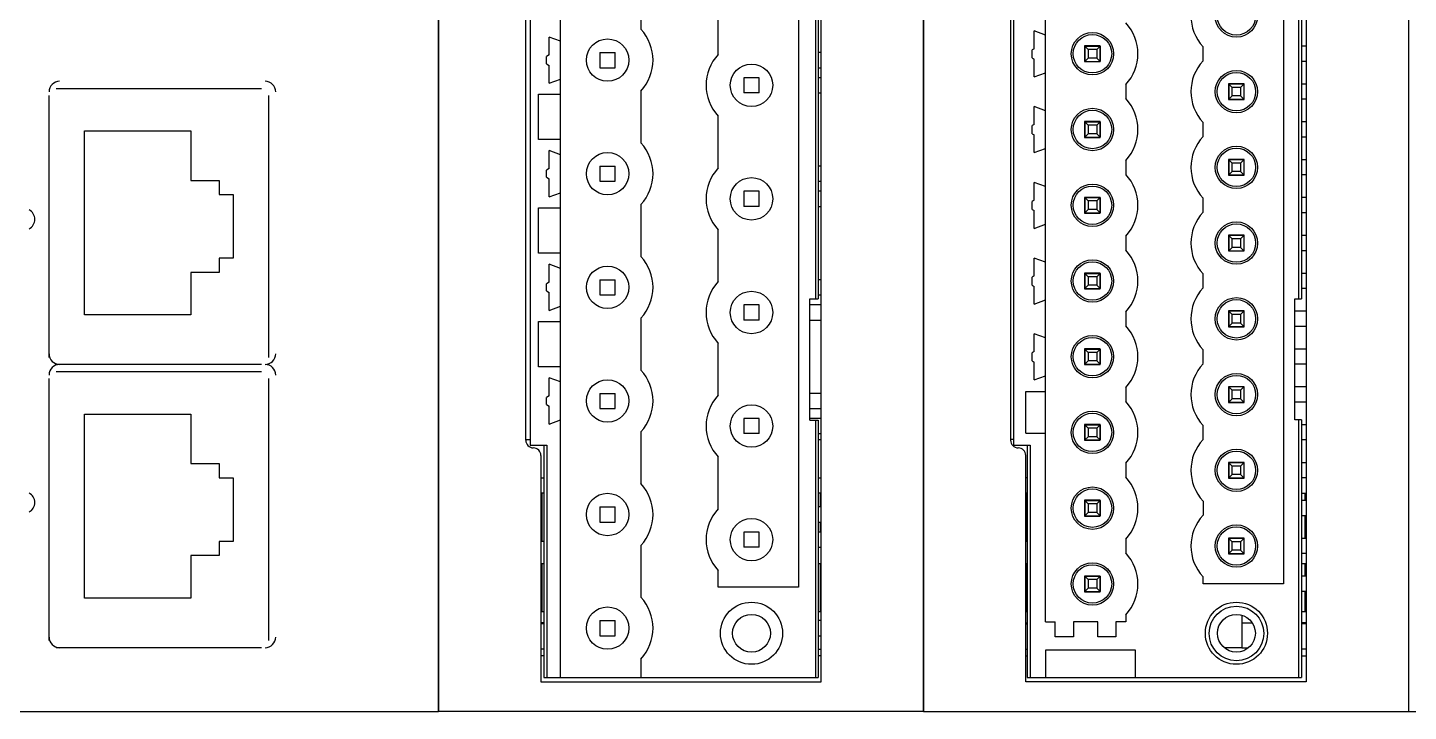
# Model space of a CAD drawing. Header units: inches. Extents: x 100535554 to 201081702, y 63708552 to 127420865.
# Drawn here: x 100541693.1 to 100541711.27, y 63710565.42 to 63710574.42 of the extents above; entities that cross this region are included whole.
import ezdxf

# ---------------------------------------------------------------- set-up
doc = ezdxf.new("R2010")
doc.units = ezdxf.units.IN
doc.header["$MEASUREMENT"] = 0

# ---------------------------------------------------------------- blocks, each defined once
blk = doc.blocks.new('A$C460B382D')
at = {"color": 7, "linetype": 'Continuous'}
for p, q in [((0, 0), (0, 84.326)), ((32, 0), (32, 84.326)), ((32, 84.326), (32, 0)), ((64, 84.326), (64, 0)), ((64, 84.326), (64, 0)), ((25.25, 1.95), (25.25, 82.5)), ((57.25, 82.5), (57.25, 1.95)), ((55.75, 78.42), (55.75, 8.42)), ((8.05, 2.24), (8.05, 76.13)), ((40.05, 5.92), (40.05, 75.92)), ((23.75, 67.09), (23.75, 8.21)), ((5.75, 17.9), (5.75, 60.85)), ((6.05, 60.925), (6.05, 17.575)), ((37.75, 60.85), (37.75, 17.9)), ((37.95, 60.93), (37.95, 17.58)), ((24.865, 57.1), (24.865, 27.24)), ((25.05, 57.1), (25.05, 27.24)), ((56.765, 27.25), (56.765, 57.1)), ((56.95, 57.1), (56.95, 27.25)), ((13.35, 48.46), (13.35, 45.04)), ((18.45, 43.38), (18.45, 46.8)), ((39.3, 43.755), (39.3, 44.928)), ((40.05, 44.655), (39.3, 44.928)), ((7.3, 43.345), (7.3, 44.525)), ((8.05, 44.252), (7.3, 44.525)), ((39.3, 43.755), (39.17, 43.677)), ((43.67, 43.94), (42.63, 43.94)), ((42.63, 43.94), (42.63, 42.9)), ((42.65, 43.92), (43.66, 43.92)), ((42.87, 43.7), (42.65, 43.92)), ((42.65, 43.92), (42.65, 42.92)), ((43.65, 43.92), (43.43, 43.7)), ((43.65, 43.92), (43.65, 42.92)), ((43.67, 42.9), (43.67, 43.94)), ((50.45, 42.96), (50.45, 43.88)), ((57.25, 43.92), (56.95, 43.92)), ((7.3, 43.345), (7.12, 43.235)), ((7.12, 42.765), (7.12, 43.235)), ((10.65, 43.5), (11.65, 43.5)), ((10.65, 43.5), (10.65, 42.5)), ((11.65, 42.5), (11.65, 43.5)), ((25.25, 43.5), (25.05, 43.5)), ((39.17, 43.143), (39.17, 43.677)), ((39.17, 43.143), (39.3, 43.065)), ((39.3, 41.892), (39.3, 43.065)), ((42.63, 42.9), (43.67, 42.9)), ((42.87, 43.14), (42.65, 42.92)), ((42.65, 42.92), (43.67, 42.92)), ((43.43, 43.7), (42.87, 43.7)), ((42.87, 43.7), (42.87, 43.14)), ((43.43, 43.14), (42.87, 43.14)), ((43.43, 43.7), (43.43, 43.14)), ((43.43, 43.14), (43.65, 42.92)), ((57.25, 42.92), (56.95, 42.92)), ((7.12, 42.765), (7.3, 42.655)), ((7.3, 41.475), (7.3, 42.655)), ((10.65, 42.5), (11.65, 42.5)), ((25.05, 42.5), (25.25, 42.5)), ((39.3, 41.892), (40.05, 42.165)), ((7.3, 41.475), (8.05, 41.748)), ((21.15, 41.84), (20.15, 41.84)), ((20.15, 41.84), (20.15, 40.84)), ((21.15, 40.84), (21.15, 41.84)), ((25.25, 41.84), (25.05, 41.84)), ((45.35, 41.38), (45.35, 40.46)), ((53.17, 41.44), (52.13, 41.44)), ((52.13, 41.44), (52.13, 40.4)), ((53.17, 41.42), (52.15, 41.42)), ((52.37, 41.2), (52.15, 41.42)), ((52.15, 41.42), (52.15, 40.42)), ((52.93, 41.2), (52.37, 41.2)), ((52.37, 40.64), (52.37, 41.2)), ((53.15, 41.42), (52.93, 41.2)), ((52.93, 41.2), (52.93, 40.64)), ((53.15, 41.42), (53.15, 40.42)), ((53.17, 40.4), (53.17, 41.44)), ((57.25, 41.42), (56.95, 41.42)), ((6.6, 40.75), (8.05, 40.75)), ((6.6, 37.75), (6.6, 40.75)), ((13.35, 40.96), (13.35, 37.54)), ((21.15, 40.84), (20.15, 40.84)), ((25.05, 40.84), (25.25, 40.84)), ((52.13, 40.4), (53.17, 40.4)), ((52.37, 40.64), (52.15, 40.42)), ((52.15, 40.42), (53.17, 40.42)), ((52.93, 40.64), (52.37, 40.64)), ((53.15, 40.42), (52.93, 40.64)), ((57.25, 40.42), (56.95, 40.42)), ((18.45, 35.88), (18.45, 39.3)), ((40.05, 39.655), (39.3, 39.928)), ((39.3, 38.755), (39.3, 39.928)), ((39.3, 38.755), (39.17, 38.677)), ((39.17, 38.143), (39.17, 38.677)), ((43.67, 38.94), (42.63, 38.94)), ((42.63, 38.94), (42.63, 37.9)), ((42.65, 38.92), (43.66, 38.92)), ((42.87, 38.7), (42.65, 38.92)), ((42.65, 38.92), (42.65, 37.92)), ((43.43, 38.7), (42.87, 38.7)), ((42.87, 38.7), (42.87, 38.14)), ((43.65, 38.92), (43.43, 38.7)), ((43.43, 38.7), (43.43, 38.14)), ((43.65, 38.92), (43.65, 37.92)), ((43.67, 37.9), (43.67, 38.94)), ((50.45, 37.96), (50.45, 38.88)), ((57.25, 38.92), (56.95, 38.92)), ((8.05, 37.75), (6.6, 37.75)), ((39.17, 38.143), (39.3, 38.065)), ((39.3, 36.892), (39.3, 38.065)), ((42.63, 37.9), (43.67, 37.9)), ((42.87, 38.14), (42.65, 37.92)), ((42.65, 37.92), (43.67, 37.92)), ((43.43, 38.14), (42.87, 38.14)), ((43.43, 38.14), (43.65, 37.92)), ((57.25, 37.92), (56.95, 37.92)), ((8.05, 36.752), (7.3, 37.025)), ((7.3, 35.845), (7.3, 37.025)), ((39.3, 36.892), (40.05, 37.165)), ((7.3, 35.845), (7.12, 35.735)), ((7.12, 35.265), (7.12, 35.735)), ((10.65, 36), (11.65, 36)), ((10.65, 36), (10.65, 35)), ((11.65, 35), (11.65, 36)), ((25.25, 36), (25.05, 36)), ((45.35, 36.38), (45.35, 35.46)), ((53.17, 36.44), (52.13, 36.44)), ((52.13, 36.44), (52.13, 35.4)), ((53.17, 36.42), (52.15, 36.42)), ((52.37, 36.2), (52.15, 36.42)), ((52.15, 36.42), (52.15, 35.42)), ((52.37, 35.64), (52.15, 35.42)), ((52.93, 36.2), (52.37, 36.2)), ((52.37, 35.64), (52.37, 36.2)), ((52.93, 35.64), (52.37, 35.64)), ((53.15, 36.42), (52.93, 36.2)), ((52.93, 36.2), (52.93, 35.64)), ((53.15, 35.42), (52.93, 35.64)), ((53.15, 36.42), (53.15, 35.42)), ((53.17, 35.4), (53.17, 36.44)), ((57.25, 36.42), (56.95, 36.42)), ((7.12, 35.265), (7.3, 35.155)), ((7.3, 33.975), (7.3, 35.155)), ((10.65, 35), (11.65, 35)), ((25.05, 35), (25.25, 35)), ((40.05, 34.655), (39.3, 34.928)), ((39.3, 33.755), (39.3, 34.928)), ((52.13, 35.4), (53.17, 35.4)), ((52.15, 35.42), (53.17, 35.42)), ((57.25, 35.42), (56.95, 35.42)), ((7.3, 33.975), (8.05, 34.248)), ((21.15, 34.34), (20.15, 34.34)), ((20.15, 34.34), (20.15, 33.34)), ((21.15, 33.34), (21.15, 34.34)), ((25.25, 34.34), (25.05, 34.34)), ((39.3, 33.755), (39.17, 33.677)), ((43.67, 33.94), (42.63, 33.94)), ((42.63, 33.94), (42.63, 32.9)), ((42.65, 33.92), (43.66, 33.92)), ((42.87, 33.7), (42.65, 33.92)), ((42.65, 33.92), (42.65, 32.92)), ((43.65, 33.92), (43.43, 33.7)), ((43.65, 33.92), (43.65, 32.92)), ((43.67, 32.9), (43.67, 33.94)), ((50.45, 32.96), (50.45, 33.88)), ((57.25, 33.92), (56.95, 33.92)), ((6.6, 33.25), (8.05, 33.25)), ((6.6, 30.25), (6.6, 33.25)), ((13.35, 33.46), (13.35, 30.04)), ((21.15, 33.34), (20.15, 33.34)), ((25.05, 33.34), (25.25, 33.34)), ((39.17, 33.143), (39.17, 33.677)), ((39.17, 33.143), (39.3, 33.065)), ((39.3, 31.892), (39.3, 33.065)), ((42.63, 32.9), (43.67, 32.9)), ((42.87, 33.14), (42.65, 32.92)), ((42.65, 32.92), (43.67, 32.92)), ((43.43, 33.7), (42.87, 33.7)), ((42.87, 33.7), (42.87, 33.14)), ((43.43, 33.14), (42.87, 33.14)), ((43.43, 33.7), (43.43, 33.14)), ((43.43, 33.14), (43.65, 32.92)), ((57.25, 32.92), (56.95, 32.92)), ((39.3, 31.892), (40.05, 32.165)), ((18.45, 28.38), (18.45, 31.8)), ((45.35, 31.38), (45.35, 30.46)), ((53.17, 31.44), (52.13, 31.44)), ((52.13, 31.44), (52.13, 30.4)), ((53.17, 31.42), (52.15, 31.42)), ((52.37, 31.2), (52.15, 31.42)), ((52.15, 31.42), (52.15, 30.42)), ((52.93, 31.2), (52.37, 31.2)), ((52.37, 30.64), (52.37, 31.2)), ((53.15, 31.42), (52.93, 31.2)), ((52.93, 31.2), (52.93, 30.64)), ((53.15, 31.42), (53.15, 30.42)), ((53.17, 30.4), (53.17, 31.44)), ((57.25, 31.42), (56.95, 31.42)), ((8.05, 30.25), (6.6, 30.25)), ((52.13, 30.4), (53.17, 30.4)), ((52.37, 30.64), (52.15, 30.42)), ((52.15, 30.42), (53.17, 30.42)), ((52.93, 30.64), (52.37, 30.64)), ((53.15, 30.42), (52.93, 30.64)), ((57.25, 30.42), (56.95, 30.42)), ((8.05, 29.252), (7.3, 29.525)), ((7.3, 28.345), (7.3, 29.525)), ((40.05, 29.655), (39.3, 29.928)), ((39.3, 28.755), (39.3, 29.928)), ((7.3, 28.345), (7.12, 28.235)), ((10.65, 28.5), (11.65, 28.5)), ((10.65, 28.5), (10.65, 27.5)), ((11.65, 27.5), (11.65, 28.5)), ((25.25, 28.5), (25.05, 28.5)), ((39.3, 28.755), (39.17, 28.677)), ((39.17, 28.143), (39.17, 28.677)), ((43.67, 28.94), (42.63, 28.94)), ((42.63, 28.94), (42.63, 27.9)), ((42.65, 28.92), (43.66, 28.92)), ((42.87, 28.7), (42.65, 28.92)), ((42.65, 28.92), (42.65, 27.92)), ((43.43, 28.7), (42.87, 28.7)), ((42.87, 28.7), (42.87, 28.14)), ((43.65, 28.92), (43.43, 28.7)), ((43.43, 28.7), (43.43, 28.14)), ((43.65, 28.92), (43.65, 27.92)), ((43.67, 27.9), (43.67, 28.94)), ((50.45, 27.96), (50.45, 28.88)), ((57.25, 28.92), (56.95, 28.92)), ((7.12, 27.765), (7.12, 28.235)), ((7.12, 27.765), (7.3, 27.655)), ((7.3, 26.475), (7.3, 27.655)), ((10.65, 27.5), (11.65, 27.5)), ((25.05, 27.5), (25.25, 27.5)), ((39.17, 28.143), (39.3, 28.065)), ((39.3, 26.892), (39.3, 28.065)), ((42.63, 27.9), (43.67, 27.9)), ((42.87, 28.14), (42.65, 27.92)), ((42.65, 27.92), (43.67, 27.92)), ((43.43, 28.14), (42.87, 28.14)), ((43.43, 28.14), (43.65, 27.92)), ((57.25, 27.92), (56.95, 27.92)), ((7.3, 26.475), (8.05, 26.748)), ((21.15, 26.84), (20.15, 26.84)), ((20.15, 26.84), (20.15, 25.84)), ((21.15, 25.84), (21.15, 26.84)), ((24.5, 27.24), (25.05, 27.24)), ((24.5, 19.24), (24.5, 27.24)), ((25.25, 26.84), (24.5, 26.84)), ((39.3, 26.892), (40.05, 27.165)), ((53.17, 26.44), (52.13, 26.44)), ((52.13, 26.44), (52.13, 25.4)), ((53.17, 25.4), (53.17, 26.44)), ((56.5, 27.25), (56.95, 27.25)), ((56.5, 19.25), (56.5, 27.25)), ((6.6, 25.75), (8.05, 25.75)), ((6.6, 22.75), (6.6, 25.75)), ((13.35, 25.96), (13.35, 22.54)), ((21.15, 25.84), (20.15, 25.84)), ((24.5, 25.84), (25.25, 25.84)), ((45.35, 26.38), (45.35, 25.46)), ((53.17, 26.42), (52.15, 26.42)), ((52.37, 26.2), (52.15, 26.42)), ((52.15, 26.42), (52.15, 25.42)), ((52.37, 25.64), (52.15, 25.42)), ((52.93, 26.2), (52.37, 26.2)), ((52.37, 25.64), (52.37, 26.2)), ((52.93, 25.64), (52.37, 25.64)), ((53.15, 26.42), (52.93, 26.2)), ((52.93, 26.2), (52.93, 25.64)), ((53.15, 25.42), (52.93, 25.64)), ((53.15, 26.42), (53.15, 25.42)), ((57.25, 26.42), (56.5, 26.42)), ((40.05, 24.655), (39.3, 24.928)), ((39.3, 23.755), (39.3, 24.928)), ((52.13, 25.4), (53.17, 25.4)), ((52.15, 25.42), (53.17, 25.42)), ((57.25, 25.42), (56.5, 25.42)), ((18.45, 20.88), (18.45, 24.3)), ((39.3, 23.755), (39.17, 23.677)), ((43.67, 23.94), (42.63, 23.94)), ((42.63, 23.94), (42.63, 22.9)), ((42.65, 23.92), (43.66, 23.92)), ((42.87, 23.7), (42.65, 23.92)), ((42.65, 23.92), (42.65, 22.92)), ((43.43, 23.7), (42.87, 23.7)), ((42.87, 23.7), (42.87, 23.14)), ((43.65, 23.92), (43.43, 23.7)), ((43.43, 23.7), (43.43, 23.14)), ((43.65, 23.92), (43.65, 22.92)), ((43.67, 22.9), (43.67, 23.94)), ((50.45, 22.96), (50.45, 23.88)), ((57.25, 23.92), (56.5, 23.92)), ((39.17, 23.143), (39.17, 23.677)), ((39.17, 23.143), (39.3, 23.065)), ((39.3, 21.892), (39.3, 23.065)), ((42.63, 22.9), (43.67, 22.9)), ((42.87, 23.14), (42.65, 22.92)), ((42.65, 22.92), (43.67, 22.92)), ((43.43, 23.14), (42.87, 23.14)), ((43.43, 23.14), (43.65, 22.92)), ((57.25, 22.92), (56.5, 22.92)), ((8.05, 22.75), (6.6, 22.75)), ((8.05, 21.752), (7.3, 22.025)), ((7.3, 20.845), (7.3, 22.025)), ((39.3, 21.892), (40.05, 22.165)), ((10.65, 21), (11.65, 21)), ((10.65, 21), (10.65, 20)), ((11.65, 20), (11.65, 21)), ((25.25, 21), (24.5, 21)), ((38.75, 21.13), (40.05, 21.13)), ((38.75, 18.38), (38.75, 21.13)), ((45.35, 21.38), (45.35, 20.46)), ((53.17, 21.44), (52.13, 21.44)), ((52.13, 21.44), (52.13, 20.4)), ((53.17, 21.42), (52.15, 21.42)), ((52.37, 21.2), (52.15, 21.42)), ((52.15, 21.42), (52.15, 20.42)), ((52.93, 21.2), (52.37, 21.2)), ((52.37, 20.64), (52.37, 21.2)), ((53.15, 21.42), (52.93, 21.2)), ((52.93, 21.2), (52.93, 20.64)), ((53.15, 21.42), (53.15, 20.42)), ((53.17, 20.4), (53.17, 21.44)), ((57.25, 21.42), (56.5, 21.42)), ((7.3, 20.845), (7.12, 20.735)), ((7.12, 20.265), (7.12, 20.735)), ((7.12, 20.265), (7.3, 20.155)), ((7.3, 18.975), (7.3, 20.155)), ((52.13, 20.4), (53.17, 20.4)), ((52.37, 20.64), (52.15, 20.42)), ((52.15, 20.42), (53.17, 20.42)), ((52.93, 20.64), (52.37, 20.64)), ((53.15, 20.42), (52.93, 20.64)), ((57.25, 20.42), (56.5, 20.42)), ((7.3, 18.975), (8.05, 19.248)), ((10.65, 20), (11.65, 20)), ((21.15, 19.34), (20.15, 19.34)), ((20.15, 19.34), (20.15, 18.34)), ((21.15, 18.34), (21.15, 19.34)), ((24.5, 20), (25.25, 20)), ((25.25, 19.34), (24.5, 19.34)), ((24.5, 19.24), (25.05, 19.24)), ((24.865, 19.24), (24.865, 2.24)), ((25.05, 19.24), (25.05, 2.24)), ((56.95, 19.25), (56.5, 19.25)), ((56.765, 2.24), (56.765, 19.25)), ((56.95, 19.25), (56.95, 2.24)), ((13.35, 18.46), (13.35, 15.04)), ((21.15, 18.34), (20.15, 18.34)), ((25.05, 18.34), (25.25, 18.34)), ((38.75, 18.38), (40.05, 18.38)), ((43.67, 18.94), (42.63, 18.94)), ((42.63, 18.94), (42.63, 17.9)), ((42.65, 18.92), (43.66, 18.92)), ((42.87, 18.7), (42.65, 18.92)), ((42.65, 18.92), (42.65, 17.92)), ((43.43, 18.7), (42.87, 18.7)), ((42.87, 18.7), (42.87, 18.14)), ((43.65, 18.92), (43.43, 18.7)), ((43.43, 18.7), (43.43, 18.14)), ((43.65, 18.92), (43.65, 17.92)), ((43.67, 17.9), (43.67, 18.94)), ((50.45, 17.96), (50.45, 18.88)), ((57.25, 18.92), (56.95, 18.92)), ((5.75, 17.95), (6.05, 17.95)), ((6.05, 17.575), (7.135, 17.575)), ((6.95, 17.575), (6.95, 2.24)), ((7.135, 17.575), (7.135, 2.24)), ((25.05, 17.95), (25.25, 17.95)), ((37.95, 17.95), (37.75, 17.95)), ((37.95, 17.58), (39.035, 17.58)), ((38.85, 17.58), (38.85, 2.24)), ((39.035, 17.58), (39.035, 2.24)), ((42.65, 17.95), (42.63, 17.95)), ((42.63, 17.9), (43.67, 17.9)), ((42.87, 18.14), (42.65, 17.92)), ((42.65, 17.92), (43.67, 17.92)), ((43.43, 18.14), (42.87, 18.14)), ((43.43, 18.14), (43.65, 17.92)), ((57.25, 17.92), (56.95, 17.92)), ((6.75, 16.9), (6.75, 1.95)), ((18.45, 13.38), (18.45, 16.8)), ((38.75, 1.95), (38.75, 16.9)), ((53.17, 16.44), (52.13, 16.44)), ((52.13, 16.44), (52.13, 15.4)), ((53.17, 16.42), (52.15, 16.42)), ((52.37, 16.2), (52.15, 16.42)), ((52.15, 16.42), (52.15, 15.42)), ((53.15, 16.42), (52.93, 16.2)), ((53.15, 16.42), (53.15, 15.42)), ((53.17, 15.4), (53.17, 16.44)), ((57.25, 16.42), (56.95, 16.42)), ((45.35, 16.38), (45.35, 15.46)), ((52.13, 15.65), (52.15, 15.65)), ((52.37, 15.64), (52.15, 15.42)), ((52.93, 16.2), (52.37, 16.2)), ((52.37, 15.64), (52.37, 16.2)), ((52.93, 15.64), (52.37, 15.64)), ((52.93, 16.2), (52.93, 15.64)), ((53.15, 15.42), (52.93, 15.64)), ((6.75, 15.431), (6.95, 15.431)), ((25.05, 15.431), (25.25, 15.431)), ((38.85, 15.431), (38.75, 15.431)), ((52.13, 15.45), (52.15, 15.45)), ((52.13, 15.4), (53.17, 15.4)), ((52.15, 15.42), (53.17, 15.42)), ((53, 15.431), (53, 15.4)), ((57.25, 15.42), (56.95, 15.42)), ((6.95, 14.4), (6.75, 14.4)), ((25.25, 14.4), (25.05, 14.4)), ((38.85, 14.4), (38.75, 14.4)), ((43.67, 13.94), (42.63, 13.94)), ((42.63, 13.94), (42.63, 12.9)), ((42.65, 13.92), (43.66, 13.92)), ((42.87, 13.7), (42.65, 13.92)), ((42.65, 13.92), (42.65, 12.92)), ((43.43, 13.7), (42.87, 13.7)), ((42.87, 13.7), (42.87, 13.14)), ((43, 13.92), (43, 13.94)), ((43.65, 13.92), (43.43, 13.7)), ((43.43, 13.7), (43.43, 13.14)), ((43.65, 13.92), (43.65, 12.92)), ((43.67, 12.9), (43.67, 13.94)), ((50.45, 13.88), (50.45, 12.96)), ((56.95, 14.4), (57.25, 14.4)), ((57.25, 13.92), (56.95, 13.92)), ((10.65, 13.5), (11.65, 13.5)), ((10.65, 13.5), (10.65, 12.5)), ((11.65, 12.5), (11.65, 13.5)), ((25.25, 13.5), (25.05, 13.5)), ((42.63, 12.9), (43.67, 12.9)), ((42.87, 13.14), (42.65, 12.92)), ((42.65, 12.92), (43.67, 12.92)), ((43.43, 13.14), (42.87, 13.14)), ((43, 12.9), (43, 12.92)), ((43.43, 13.14), (43.65, 12.92)), ((57.25, 12.92), (56.95, 12.92)), ((10.65, 12.5), (11.65, 12.5)), ((25.05, 12.5), (25.25, 12.5)), ((6.75, 11.25), (6.95, 11.25)), ((13.35, 10.96), (13.35, 7.54)), ((21.15, 11.84), (20.15, 11.84)), ((20.15, 11.84), (20.15, 10.84)), ((21.15, 10.84), (21.15, 11.84)), ((25.25, 11.84), (25.05, 11.84)), ((38.75, 11.25), (38.85, 11.25)), ((45.35, 11.38), (45.35, 10.46)), ((53.17, 11.44), (52.13, 11.44)), ((52.13, 11.44), (52.13, 10.4)), ((53.17, 11.42), (52.15, 11.42)), ((52.37, 11.2), (52.15, 11.42)), ((52.15, 11.42), (52.15, 10.42)), ((52.93, 11.2), (52.37, 11.2)), ((52.37, 10.64), (52.37, 11.2)), ((53.15, 11.42), (52.93, 11.2)), ((52.93, 11.2), (52.93, 10.64)), ((53, 11.44), (53, 11.42)), ((53.15, 11.42), (53.15, 10.42)), ((53.17, 10.4), (53.17, 11.44)), ((57.25, 11.42), (56.95, 11.42)), ((21.15, 10.84), (20.15, 10.84)), ((25.05, 10.84), (25.25, 10.84)), ((52.13, 10.4), (53.17, 10.4)), ((52.37, 10.64), (52.15, 10.42)), ((52.15, 10.42), (53.17, 10.42)), ((52.93, 10.64), (52.37, 10.64)), ((53.15, 10.42), (52.93, 10.64)), ((53, 10.42), (53, 10.4)), ((57.25, 10.42), (56.95, 10.42)), ((6.95, 9.75), (6.75, 9.75)), ((18.45, 8.21), (18.45, 9.3)), ((25.25, 9.75), (25.05, 9.75)), ((38.85, 9.75), (38.75, 9.75)), ((57.25, 9.75), (56.95, 9.75)), ((23.75, 8.21), (18.45, 8.21)), ((43.67, 8.94), (42.63, 8.94)), ((42.63, 8.94), (42.63, 7.9)), ((42.65, 8.92), (43.66, 8.92)), ((42.87, 8.7), (42.65, 8.92)), ((42.65, 8.92), (42.65, 7.92)), ((43.43, 8.7), (42.87, 8.7)), ((42.87, 8.7), (42.87, 8.14)), ((43, 8.92), (43, 8.94)), ((43.65, 8.92), (43.43, 8.7)), ((43.43, 8.7), (43.43, 8.14)), ((43.65, 8.92), (43.65, 7.92)), ((43.67, 7.9), (43.67, 8.94)), ((50.45, 8.42), (50.45, 8.88)), ((55.75, 8.42), (50.45, 8.42)), ((57.25, 8.92), (56.95, 8.92)), ((42.63, 7.9), (43.67, 7.9)), ((42.87, 8.14), (42.65, 7.92)), ((42.65, 7.92), (43.67, 7.92)), ((43.43, 8.14), (42.87, 8.14)), ((43, 7.9), (43, 7.92)), ((43.43, 8.14), (43.65, 7.92)), ((57.25, 7.92), (56.95, 7.92)), ((6.75, 6.6), (6.95, 6.6)), ((25.05, 6.6), (25.25, 6.6)), ((38.75, 6.6), (38.85, 6.6)), ((45.35, 6.38), (45.35, 5.92)), ((56.95, 6.6), (57.25, 6.6)), ((6.95, 5.85), (6.75, 5.85)), ((6.95, 5.786), (6.75, 5.786)), ((10.65, 6), (11.65, 6)), ((10.65, 6), (10.65, 5)), ((11.65, 5), (11.65, 6)), ((25.25, 6), (25.05, 6)), ((38.75, 5.85), (38.85, 5.85)), ((38.75, 5.786), (38.85, 5.786)), ((40.05, 5.92), (40.7, 5.92)), ((40.7, 4.92), (40.7, 5.92)), ((43.5, 5.92), (41.9, 5.92)), ((41.9, 5.92), (41.9, 4.92)), ((43.5, 4.92), (43.5, 5.92)), ((45.35, 5.92), (44.7, 5.92)), ((44.7, 5.92), (44.7, 4.92)), ((53, 6.357), (53, 4.194)), ((53.701, 5.828), (53, 5.828)), ((57.25, 5.85), (56.95, 5.85)), ((57.25, 5.786), (56.95, 5.786)), ((10.65, 5), (11.65, 5)), ((25.05, 5), (25.25, 5)), ((41.9, 4.92), (40.7, 4.92)), ((44.7, 4.92), (43.5, 4.92)), ((6.95, 4.112), (6.75, 4.112)), ((6.95, 3.669), (6.75, 3.669)), ((25.05, 4.112), (25.25, 4.112)), ((25.25, 3.669), (25.05, 3.669)), ((38.75, 4.112), (38.85, 4.112)), ((38.75, 3.669), (38.85, 3.669)), ((46, 4.04), (40.05, 4.04)), ((40.05, 4.04), (40.05, 2.24)), ((46, 2.24), (46, 4.04)), ((53, 4.202), (51.852, 4.202)), ((53, 4.194), (53.437, 4.194)), ((57.25, 4.112), (56.95, 4.112)), ((56.95, 3.669), (57.25, 3.669)), ((13.35, 3.46), (13.35, 2.24)), ((6.75, 1.95), (25.25, 1.95)), ((6.95, 2.24), (25.05, 2.24)), ((57.25, 1.95), (38.75, 1.95)), ((38.85, 2.24), (56.95, 2.24)), ((32, 0), (0, 0)), ((32, 0), (64, 0)), ((64, 0), (96, 0))]:
    blk.add_line(p, q, dxfattribs=at)
at = {"color": 9, "linetype": 'Continuous'}
for p, q in [((6.829, 11.25), (6.829, 14.4)), ((25.171, 14.4), (25.171, 13.5)), ((38.829, 11.25), (38.829, 14.4)), ((57.171, 14.4), (57.171, 13.92)), ((57.171, 12.92), (57.171, 11.42)), ((25.171, 12.5), (25.171, 11.84)), ((6.829, 6.6), (6.829, 9.75)), ((25.171, 9.75), (25.171, 6.6)), ((38.829, 6.6), (38.829, 9.75)), ((57.171, 9.75), (57.171, 8.92)), ((57.171, 7.92), (57.171, 6.6))]:
    blk.add_line(p, q, dxfattribs=at)
at = {"color": 7, "linetype": 'Continuous'}
for centre, radius in [((52.65, 45.92), 1.4), ((52.65, 45.92), 1.269), ((43.15, 43.42), 1.4), ((43.15, 43.42), 1.269), ((11.15, 43), 1.4), ((20.65, 41.34), 1.4), ((52.65, 40.92), 1.4), ((52.65, 40.92), 1.269), ((43.15, 38.42), 1.4), ((43.15, 38.42), 1.269), ((11.15, 35.5), 1.4), ((52.65, 35.92), 1.4), ((52.65, 35.92), 1.269), ((20.65, 33.84), 1.4), ((43.15, 33.42), 1.4), ((43.15, 33.42), 1.269), ((52.65, 30.92), 1.4), ((52.65, 30.92), 1.269), ((11.15, 28), 1.4), ((43.15, 28.42), 1.4), ((43.15, 28.42), 1.269), ((20.65, 26.34), 1.4), ((52.65, 25.92), 1.4), ((52.65, 25.92), 1.269), ((43.15, 23.42), 1.4), ((43.15, 23.42), 1.269), ((11.15, 20.5), 1.4), ((52.65, 20.92), 1.4), ((52.65, 20.92), 1.269), ((20.65, 18.84), 1.4), ((43.15, 18.42), 1.4), ((43.15, 18.42), 1.269), ((52.65, 15.92), 1.4), ((52.65, 15.92), 1.269), ((43.15, 13.42), 1.4), ((43.15, 13.42), 1.269), ((11.15, 13), 1.4), ((20.65, 11.34), 1.4), ((52.65, 10.92), 1.4), ((52.65, 10.92), 1.269), ((43.15, 8.42), 1.4), ((43.15, 8.42), 1.269), ((11.15, 5.5), 1.4), ((20.65, 5.16), 2.05), ((20.65, 5.16), 1.25), ((52.65, 5.16), 2.05), ((52.65, 5.15), 1.8), ((52.65, 5.16), 1.25)]:
    blk.add_circle(centre, radius, dxfattribs=at)
for centre, radius, start, end in [((52.65, 45.92), 3, 137.16657, 222.83343), ((11.15, 43), 3, 317.16657, 42.83343), ((43.15, 43.42), 3, 317.16657, 42.83343), ((20.65, 41.34), 3, 137.16657, 222.83343), ((52.65, 40.92), 3, 137.16657, 222.83343), ((43.15, 38.42), 3, 317.16657, 42.83343), ((11.15, 35.5), 3, 317.16657, 42.83343), ((52.65, 35.92), 3, 137.16657, 222.83343), ((20.65, 33.84), 3, 137.16657, 222.83343), ((43.15, 33.42), 3, 317.16657, 42.83343), ((52.65, 30.92), 3, 137.16657, 222.83343), ((43.15, 28.42), 3, 317.16657, 42.83343), ((11.15, 28), 3, 317.16657, 42.83343), ((20.65, 26.34), 3, 137.16657, 222.83343), ((52.65, 25.92), 3, 137.16657, 222.83343), ((43.15, 23.42), 3, 317.16657, 42.83343), ((52.65, 20.92), 3, 137.16657, 222.83343), ((11.15, 20.5), 3, 317.16657, 42.83343), ((20.65, 18.84), 3, 137.16657, 222.83343), ((43.15, 18.42), 3, 317.16657, 42.83343), ((6.25, 17.9), 0.5, 180, 270), ((6.25, 16.9), 0.5, 0, 90), ((38.25, 17.9), 0.5, 180, 270), ((38.25, 16.9), 0.5, 0, 90), ((52.65, 15.92), 3, 137.16657, 222.83343), ((11.15, 13), 3, 317.16657, 42.83343), ((43.15, 13.42), 3, 317.16657, 42.83343), ((20.65, 11.34), 3, 137.16657, 222.83343), ((52.65, 10.92), 3, 137.16657, 222.83343), ((43.15, 8.42), 3, 317.16657, 42.83343), ((11.15, 5.5), 3, 317.16657, 42.83343)]:
    blk.add_arc(centre, radius, start, end, dxfattribs=at)

msp = doc.modelspace()

# ---------------------------------------------------------------- linework, layer by layer
at = {"color": 7, "linetype": 'Continuous', "lineweight": 25, "true_color": 0x000007}
for p, q in [((100541693.386, 63710570.08), (100541693.386, 63710573.528)), ((100541693.48, 63710573.621), (100541696.182, 63710573.621)), ((100541696.275, 63710573.528), (100541696.275, 63710570.08)), ((100541696.182, 63710569.987), (100541693.48, 63710569.987)), ((100541693.48, 63710569.894), (100541696.182, 63710569.894)), ((100541693.386, 63710566.352), (100541693.386, 63710569.8)), ((100541696.275, 63710569.8), (100541696.275, 63710566.352)), ((100541696.182, 63710566.259), (100541693.48, 63710566.259))]:
    msp.add_line(p, q, dxfattribs=at)
for points in [[(100541698.512, 63710585.456), (100541698.512, 63710582.288), (100541698.512, 63710565.42)], [(100541698.512, 63710584.804), (100541698.512, 63710582.288), (100541698.512, 63710565.42)], [(100541691.802, 63710582.288), (100541691.802, 63710565.42), (100541698.512, 63710565.42)]]:
    msp.add_lwpolyline(points, dxfattribs=at)
for points in [[(100541695.25, 63710571.198), (100541695.25, 63710570.639), (100541693.852, 63710570.639), (100541693.852, 63710573.062), (100541695.25, 63710573.062), (100541695.25, 63710572.41), (100541695.623, 63710572.41), (100541695.623, 63710572.223), (100541695.809, 63710572.223), (100541695.809, 63710571.385), (100541695.623, 63710571.385), (100541695.623, 63710571.198)], [(100541695.25, 63710567.471), (100541695.25, 63710566.911), (100541693.852, 63710566.911), (100541693.852, 63710569.334), (100541695.25, 63710569.334), (100541695.25, 63710568.682), (100541695.623, 63710568.682), (100541695.623, 63710568.496), (100541695.809, 63710568.496), (100541695.809, 63710567.657), (100541695.623, 63710567.657), (100541695.623, 63710567.471)]]:
    msp.add_lwpolyline(points, close=True, dxfattribs=at)
for points in [[(100541693.526, 63710573.714), (100541693.449, 63710573.714), (100541693.386, 63710573.652), (100541693.386, 63710573.575)], [(100541696.369, 63710573.575), (100541696.369, 63710573.652), (100541696.306, 63710573.714), (100541696.229, 63710573.714)], [(100541693.2, 63710571.897), (100541693.2, 63710571.95), (100541693.17, 63710571.998), (100541693.123, 63710572.022)], [(100541693.123, 63710571.772), (100541693.17, 63710571.796), (100541693.2, 63710571.844), (100541693.2, 63710571.897)], [(100541693.386, 63710570.127), (100541693.386, 63710570.049), (100541693.449, 63710569.987), (100541693.526, 63710569.987)], [(100541696.229, 63710569.987), (100541696.306, 63710569.987), (100541696.369, 63710570.049), (100541696.369, 63710570.127)], [(100541693.526, 63710569.987), (100541693.449, 63710569.987), (100541693.386, 63710569.924), (100541693.386, 63710569.847)], [(100541696.369, 63710569.847), (100541696.369, 63710569.924), (100541696.306, 63710569.987), (100541696.229, 63710569.987)], [(100541693.2, 63710568.17), (100541693.2, 63710568.222), (100541693.17, 63710568.271), (100541693.123, 63710568.294)], [(100541693.123, 63710568.045), (100541693.17, 63710568.068), (100541693.2, 63710568.117), (100541693.2, 63710568.17)], [(100541693.386, 63710566.399), (100541693.386, 63710566.322), (100541693.449, 63710566.259), (100541693.526, 63710566.259)], [(100541696.229, 63710566.259), (100541696.306, 63710566.259), (100541696.369, 63710566.322), (100541696.369, 63710566.399)]]:
    msp.add_open_spline(points, degree=3, dxfattribs=at)

# ---------------------------------------------------------------- block references
at = {"ltscale": 10, "xscale": 0.1993639977952084, "yscale": 0.1993639977952084, "zscale": 0.1993639977952084}
msp.add_blockref('A$C460B382D', (100541698.512, 63710565.42), dxfattribs=at)

doc.saveas('drawing.dxf')
